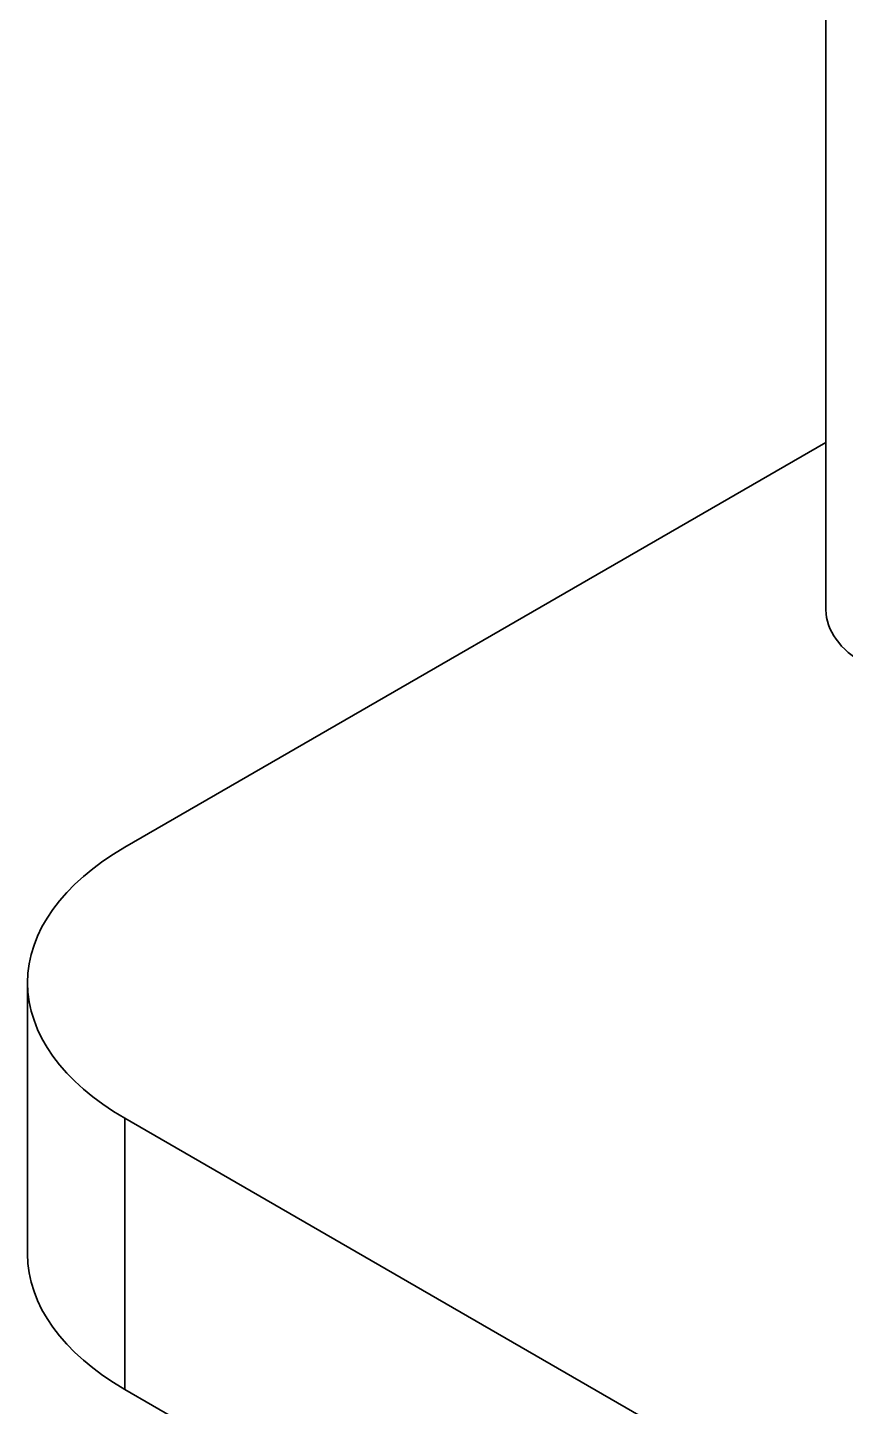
# Model space of a CAD drawing. Header units: millimetres. Extents: x -148 to 148, y -105 to 105.
# Drawn here: x 22.26 to 27.18, y -8.77 to -0.47 of the extents above; entities that cross this region are included whole.
import ezdxf

# ---------------------------------------------------------------- set-up
doc = ezdxf.new("R2010")
doc.units = ezdxf.units.MM
doc.layers.add('粗实线层', color=7, linetype='Continuous', lineweight=35)

msp = doc.modelspace()

# ---------------------------------------------------------------- linework, layer by layer
at = {"layer": '粗实线层', "color": 7, "lineweight": 35, "ltscale": 0.157175}
msp.add_line((27.0614, -3.973), (27.0614, 2.314), dxfattribs=at)
at = {"layer": '粗实线层', "color": 7, "lineweight": 35, "ltscale": 0.121834}
msp.add_line((22.841, -5.4019), (27.0614, -2.9652), dxfattribs=at)
at = {"layer": '粗实线层', "color": 7, "lineweight": 35, "ltscale": 0.040825}
for p, q in [((22.2552, -7.8514), (22.2552, -6.2184)), ((22.841, -8.6678), (22.841, -7.0349))]:
    msp.add_line(p, q, dxfattribs=at)
at = {"layer": '粗实线层', "color": 7, "lineweight": 35, "ltscale": 0.306186}
msp.add_line((33.4476, -13.1586), (22.841, -7.0349), dxfattribs=at)
at = {"layer": '粗实线层', "color": 7, "lineweight": 35, "ltscale": 0.306187}
msp.add_line((33.4476, -14.7916), (22.841, -8.6678), dxfattribs=at)
at = {"layer": '粗实线层', "color": 7, "lineweight": 35}
for centre, major_axis, start_param, end_param in [((27.8614, -3.973), (0.8, 0), 3.141593, 3.926991), ((24.2552, -6.2184), (2, 0), 2.356194, 3.141593), ((24.2552, -6.2184), (2, 0), 3.141593, 3.926991), ((24.2552, -7.8514), (2, 0), 3.141593, 3.926991)]:
    msp.add_ellipse(centre, major_axis=major_axis, ratio=0.57735, start_param=start_param, end_param=end_param, dxfattribs=at)

doc.saveas('drawing.dxf')
